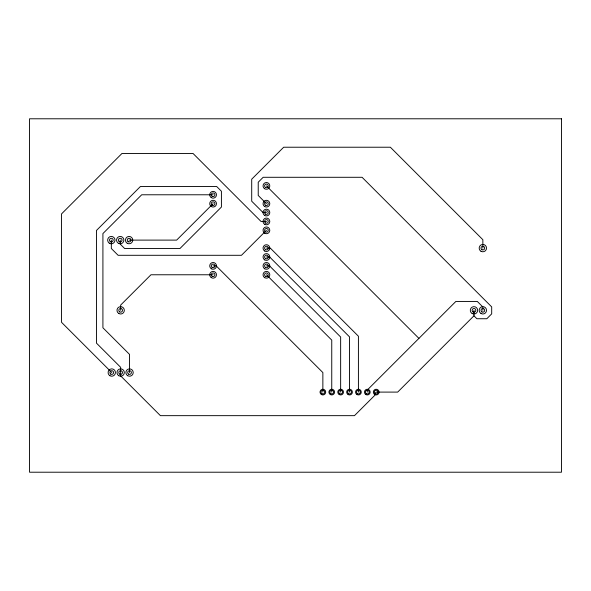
<?xml version="1.0" encoding="UTF-8"?>
<svg xmlns="http://www.w3.org/2000/svg" width="591" height="591" viewBox="0 0 591 591"><rect width="100%" height="100%" fill="white"/><g stroke="black" fill="none" stroke-linecap="round" stroke-linejoin="round"><path stroke-width="0.89" d="M213.092 203.666L176.65 240.109L129.097 240.109M266.423 230.335L241.46 255.297L118.111 255.297L111.322 248.508L111.322 240.109M473.967 310.327L473.967 315.808L397.677 392.099L376.194 392.099L374.879 393.709L374.879 395.239L354.467 415.658L160.42 415.658L120.653 375.891L120.653 367.314L96.459 343.12L96.459 230.468L140.429 186.497L216.675 186.497L221.418 191.24L221.418 207.049L179.923 248.545L124.671 248.545L120.209 244.083L120.209 240.109M213.092 194.779L141.707 194.779L102.915 233.571L102.915 327.776L129.547 354.401L129.547 372.544M266.423 212.553L263.054 212.553L251.707 201.206L251.707 179.199L283.68 147.225L390.37 147.225L482.854 239.71L482.854 248.109M266.423 221.44L261.008 221.44L193.013 153.446L121.99 153.446L61.545 213.89L61.545 322.324L111.765 372.544M266.423 248.109L270.301 248.109L358.419 336.227L358.419 392.099M266.423 256.996L269.644 256.996L349.532 336.885L349.532 392.099M213.092 265.884L216.18 265.884L322.863 372.566L322.863 392.099M266.423 265.884L269.518 265.884L340.645 337.01L340.645 392.099M213.092 274.771L150.956 274.771L120.653 305.074L120.653 310.327M473.967 315.808L476.893 318.734L486.821 318.734L491.69 313.865L491.69 306.906L362.076 177.293L263.158 177.293L258.23 182.22L258.23 195.473L266.423 203.666M266.423 185.892L418.923 338.384M266.423 274.771L331.75 340.106L331.75 392.099M482.854 310.327L482.854 306.995L477.299 301.432L455.875 301.432L367.307 390.001L367.307 392.099M561.45 118.784L29.55 118.784L29.55 472.216L561.45 472.216L561.45 118.784M265.514 276.352A1.825 1.825 0 0 0 268.248 274.771A1.825 1.825 0 0 0 265.514 273.19A1.825 1.825 0 0 0 265.514 276.352M264.738 277.696A3.376 3.376 0 0 0 269.799 274.771A3.376 3.376 0 0 0 264.738 271.845A3.376 3.376 0 0 0 264.738 277.696M212.184 196.36A1.825 1.825 0 0 0 214.917 194.779A1.825 1.825 0 0 0 212.184 193.198A1.825 1.825 0 0 0 212.184 196.36M109.261 243.152A3.679 3.679 0 0 0 114.994 240.374A3.679 3.679 0 0 0 109.719 236.799A3.679 3.679 0 0 0 109.261 243.152M118.37 243.293A3.679 3.679 0 0 0 123.888 240.109A3.679 3.679 0 0 0 118.37 236.925A3.679 3.679 0 0 0 118.37 243.293M109.926 375.728A3.679 3.679 0 0 0 115.444 372.544A3.679 3.679 0 0 0 109.926 369.36A3.679 3.679 0 0 0 109.926 375.728M375.263 393.717A1.869 1.869 0 0 0 378.063 392.099A1.869 1.869 0 0 0 375.263 390.481A1.869 1.869 0 0 0 375.263 393.717M481.015 251.293A3.679 3.679 0 0 0 486.533 248.109A3.679 3.679 0 0 0 481.015 244.925A3.679 3.679 0 0 0 481.015 251.293M110.406 241.704A1.839 1.839 0 0 0 113.162 240.109A1.839 1.839 0 0 0 110.406 238.52A1.839 1.839 0 0 0 110.406 241.704M481.938 249.698A1.839 1.839 0 0 0 484.694 248.109A1.839 1.839 0 0 0 481.938 246.513A1.839 1.839 0 0 0 481.938 249.698M110.739 374.066A1.839 1.839 0 0 0 113.598 372.677A1.839 1.839 0 0 0 110.96 370.889A1.839 1.839 0 0 0 110.739 374.066M321.445 394.566A2.844 2.844 0 0 0 325.707 392.099A2.844 2.844 0 0 0 321.445 389.639A2.844 2.844 0 0 0 321.445 394.566M321.932 393.717A1.869 1.869 0 0 0 324.732 392.099A1.869 1.869 0 0 0 321.932 390.481A1.869 1.869 0 0 0 321.932 393.717M330.332 394.566A2.844 2.844 0 0 0 334.595 392.099A2.844 2.844 0 0 0 330.332 389.639A2.844 2.844 0 0 0 330.332 394.566M330.82 393.717A1.869 1.869 0 0 0 333.62 392.099A1.869 1.869 0 0 0 330.82 390.481A1.869 1.869 0 0 0 330.82 393.717M339.219 394.566A2.844 2.844 0 0 0 343.489 392.099A2.844 2.844 0 0 0 339.219 389.639A2.844 2.844 0 0 0 339.219 394.566M339.707 393.717A1.869 1.869 0 0 0 342.507 392.099A1.869 1.869 0 0 0 339.707 390.481A1.869 1.869 0 0 0 339.707 393.717M348.106 394.566A2.844 2.844 0 0 0 352.376 392.099A2.844 2.844 0 0 0 348.106 389.639A2.844 2.844 0 0 0 348.106 394.566M348.594 393.717A1.869 1.869 0 0 0 351.394 392.099A1.869 1.869 0 0 0 348.594 390.481A1.869 1.869 0 0 0 348.594 393.717M356.994 394.566A2.844 2.844 0 0 0 361.264 392.099A2.844 2.844 0 0 0 356.994 389.639A2.844 2.844 0 0 0 356.994 394.566M357.489 393.717A1.869 1.869 0 0 0 360.288 392.099A1.869 1.869 0 0 0 357.489 390.481A1.869 1.869 0 0 0 357.489 393.717M365.888 394.566A2.844 2.844 0 0 0 370.151 392.099A2.844 2.844 0 0 0 365.888 389.639A2.844 2.844 0 0 0 365.888 394.566M366.376 393.717A1.869 1.869 0 0 0 369.176 392.099A1.869 1.869 0 0 0 366.376 390.481A1.869 1.869 0 0 0 366.376 393.717M374.775 394.566A2.844 2.844 0 0 0 379.038 392.099A2.844 2.844 0 0 0 374.775 389.639A2.844 2.844 0 0 0 374.775 394.566M127.264 243.293A3.679 3.679 0 0 0 132.776 240.109A3.679 3.679 0 0 0 127.264 236.925A3.679 3.679 0 0 0 127.264 243.293M128.181 241.704A1.839 1.839 0 0 0 130.936 240.109A1.839 1.839 0 0 0 128.181 238.52A1.839 1.839 0 0 0 128.181 241.704M119.293 241.704A1.839 1.839 0 0 0 122.049 240.109A1.839 1.839 0 0 0 119.293 238.52A1.839 1.839 0 0 0 119.293 241.704M481.015 313.511A3.679 3.679 0 0 0 486.533 310.327A3.679 3.679 0 0 0 481.015 307.143A3.679 3.679 0 0 0 481.015 313.511M481.938 311.922A1.839 1.839 0 0 0 484.694 310.327A1.839 1.839 0 0 0 481.938 308.738A1.839 1.839 0 0 0 481.938 311.922M472.128 313.511A3.679 3.679 0 0 0 477.646 310.327A3.679 3.679 0 0 0 472.128 307.143A3.679 3.679 0 0 0 472.128 313.511M473.051 311.922A1.839 1.839 0 0 0 475.807 310.327A1.839 1.839 0 0 0 473.051 308.738A1.839 1.839 0 0 0 473.051 311.922M118.821 313.511A3.679 3.679 0 0 0 124.332 310.327A3.679 3.679 0 0 0 118.821 307.143A3.679 3.679 0 0 0 118.821 313.511M119.626 311.849A1.839 1.839 0 0 0 122.492 310.46A1.839 1.839 0 0 0 119.855 308.672A1.839 1.839 0 0 0 119.626 311.849M127.708 375.728A3.679 3.679 0 0 0 133.219 372.544A3.679 3.679 0 0 0 127.708 369.36A3.679 3.679 0 0 0 127.708 375.728M128.624 374.14A1.839 1.839 0 0 0 131.379 372.544A1.839 1.839 0 0 0 128.624 370.956A1.839 1.839 0 0 0 128.624 374.14M118.821 375.728A3.679 3.679 0 0 0 124.332 372.544A3.679 3.679 0 0 0 118.821 369.36A3.679 3.679 0 0 0 118.821 375.728M119.737 374.14A1.839 1.839 0 0 0 122.492 372.544A1.839 1.839 0 0 0 119.737 370.956A1.839 1.839 0 0 0 119.737 374.14M264.738 268.809A3.376 3.376 0 0 0 269.799 265.884A3.376 3.376 0 0 0 264.738 262.958A3.376 3.376 0 0 0 264.738 268.809M265.403 267.398A1.825 1.825 0 0 0 268.248 266.016A1.825 1.825 0 0 0 265.625 264.243A1.825 1.825 0 0 0 265.403 267.398M264.738 259.922A3.376 3.376 0 0 0 269.799 256.996A3.376 3.376 0 0 0 264.738 254.071A3.376 3.376 0 0 0 264.738 259.922M265.514 258.577A1.825 1.825 0 0 0 268.248 256.996A1.825 1.825 0 0 0 265.514 255.415A1.825 1.825 0 0 0 265.514 258.577M264.738 251.035A3.376 3.376 0 0 0 269.799 248.109A3.376 3.376 0 0 0 264.738 245.184A3.376 3.376 0 0 0 264.738 251.035M265.514 249.69A1.825 1.825 0 0 0 268.248 248.109A1.825 1.825 0 0 0 265.514 246.528A1.825 1.825 0 0 0 265.514 249.69M264.738 233.26A3.376 3.376 0 0 0 269.799 230.335A3.376 3.376 0 0 0 264.738 227.409A3.376 3.376 0 0 0 264.738 233.26M265.403 231.842A1.825 1.825 0 0 0 268.248 230.46A1.825 1.825 0 0 0 265.625 228.687A1.825 1.825 0 0 0 265.403 231.842M264.738 224.366A3.376 3.376 0 0 0 269.799 221.44A3.376 3.376 0 0 0 264.738 218.522A3.376 3.376 0 0 0 264.738 224.366M265.514 223.021A1.825 1.825 0 0 0 268.248 221.44A1.825 1.825 0 0 0 265.514 219.859A1.825 1.825 0 0 0 265.514 223.021M264.532 215.353A3.376 3.376 0 0 0 269.791 212.797A3.376 3.376 0 0 0 264.945 209.517A3.376 3.376 0 0 0 264.532 215.353M265.514 214.134A1.825 1.825 0 0 0 268.248 212.553A1.825 1.825 0 0 0 265.514 210.972A1.825 1.825 0 0 0 265.514 214.134M264.738 206.591A3.376 3.376 0 0 0 269.799 203.666A3.376 3.376 0 0 0 264.738 200.741A3.376 3.376 0 0 0 264.738 206.591M265.514 205.247A1.825 1.825 0 0 0 268.248 203.666A1.825 1.825 0 0 0 265.514 202.085A1.825 1.825 0 0 0 265.514 205.247M264.532 188.684A3.376 3.376 0 0 0 269.791 186.128A3.376 3.376 0 0 0 264.945 182.855A3.376 3.376 0 0 0 264.532 188.684M265.514 187.473A1.825 1.825 0 0 0 268.248 185.892A1.825 1.825 0 0 0 265.514 184.311A1.825 1.825 0 0 0 265.514 187.473M211.408 268.809A3.376 3.376 0 0 0 216.469 265.884A3.376 3.376 0 0 0 211.408 262.958A3.376 3.376 0 0 0 211.408 268.809M212.184 267.464A1.825 1.825 0 0 0 214.917 265.884A1.825 1.825 0 0 0 212.184 264.303A1.825 1.825 0 0 0 212.184 267.464M211.201 277.571A3.376 3.376 0 0 0 216.461 275.014A3.376 3.376 0 0 0 211.615 271.734A3.376 3.376 0 0 0 211.201 277.571M212.184 276.352A1.825 1.825 0 0 0 214.917 274.771A1.825 1.825 0 0 0 212.184 273.19A1.825 1.825 0 0 0 212.184 276.352M211.201 197.579A3.376 3.376 0 0 0 216.461 195.023A3.376 3.376 0 0 0 211.615 191.743A3.376 3.376 0 0 0 211.201 197.579M211.408 206.591A3.376 3.376 0 0 0 216.469 203.666A3.376 3.376 0 0 0 211.408 200.741A3.376 3.376 0 0 0 211.408 206.591M212.184 205.247A1.825 1.825 0 0 0 214.917 203.666A1.825 1.825 0 0 0 212.184 202.085A1.825 1.825 0 0 0 212.184 205.247"/></g></svg>
